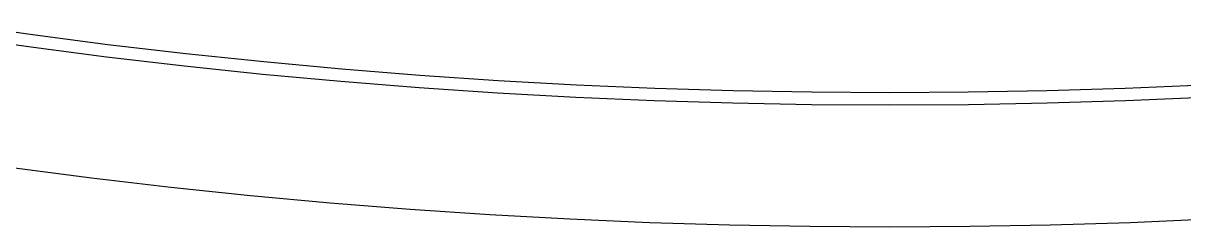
# Model space of a CAD drawing. Extents: x -16 to 132, y -40 to 113.
# Drawn here: x 45.06 to 58.67, y -39.69 to -37.3 of the extents above; entities that cross this region are included whole.
import ezdxf

# ---------------------------------------------------------------- set-up
doc = ezdxf.new("R2010")
doc.units = 0

msp = doc.modelspace()

# ---------------------------------------------------------------- linework, layer by layer
for p, q in [((44.2266, -37.3004), (45.1369, -37.4298)), ((45.1369, -37.4298), (46.0488, -37.5479)), ((45.1168, -37.5784), (44.2046, -37.4488)), ((46.0488, -37.5479), (46.962, -37.6549)), ((46.0304, -37.6968), (45.1168, -37.5784)), ((46.9455, -37.804), (46.0304, -37.6968)), ((46.962, -37.6549), (47.8765, -37.7506)), ((47.8618, -37.8999), (46.9455, -37.804)), ((47.8765, -37.7506), (48.792, -37.8351)), ((48.792, -37.8351), (49.7086, -37.9084)), ((48.7792, -37.9846), (47.8618, -37.8999)), ((49.7086, -37.9084), (50.6259, -37.9704)), ((50.6259, -37.9704), (51.544, -38.0211)), ((49.6975, -38.058), (48.7792, -37.9846)), ((50.6167, -38.1201), (49.6975, -38.058)), ((51.544, -38.0211), (52.4626, -38.0606)), ((52.4626, -38.0606), (53.3817, -38.0888)), ((53.3817, -38.0888), (54.301, -38.1057)), ((54.301, -38.1057), (55.2204, -38.1114)), ((55.2204, -38.1114), (56.1398, -38.1057)), ((56.1398, -38.1057), (57.0591, -38.0888)), ((57.0591, -38.0888), (57.9782, -38.0606)), ((57.9782, -38.0606), (58.8968, -38.0211)), ((51.5367, -38.1709), (50.6167, -38.1201)), ((52.4571, -38.2105), (51.5367, -38.1709)), ((53.378, -38.2388), (52.4571, -38.2105)), ((54.2991, -38.2557), (53.378, -38.2388)), ((57.0628, -38.2388), (56.1417, -38.2557)), ((57.9837, -38.2105), (57.0628, -38.2388)), ((58.9041, -38.1709), (57.9837, -38.2105)), ((55.2204, -38.2614), (54.2991, -38.2557)), ((56.1417, -38.2557), (55.2204, -38.2614)), ((44.925, -38.9904), (45.856, -39.1111)), ((45.856, -39.1111), (46.7884, -39.2203)), ((46.7884, -39.2203), (47.7221, -39.318)), ((47.7221, -39.318), (48.6569, -39.4043)), ((48.6569, -39.4043), (49.5927, -39.4791)), ((49.5927, -39.4791), (50.5294, -39.5424)), ((50.5294, -39.5424), (51.4667, -39.5942)), ((51.4667, -39.5942), (52.4046, -39.6346)), ((58.0361, -39.6346), (58.9741, -39.5942)), ((52.4046, -39.6346), (53.343, -39.6633)), ((53.343, -39.6633), (54.2816, -39.6806)), ((54.2816, -39.6806), (55.2204, -39.6864)), ((55.2204, -39.6864), (56.1592, -39.6806)), ((56.1592, -39.6806), (57.0978, -39.6633)), ((57.0978, -39.6633), (58.0361, -39.6346))]:
    msp.add_line(p, q)

doc.saveas('drawing.dxf')
